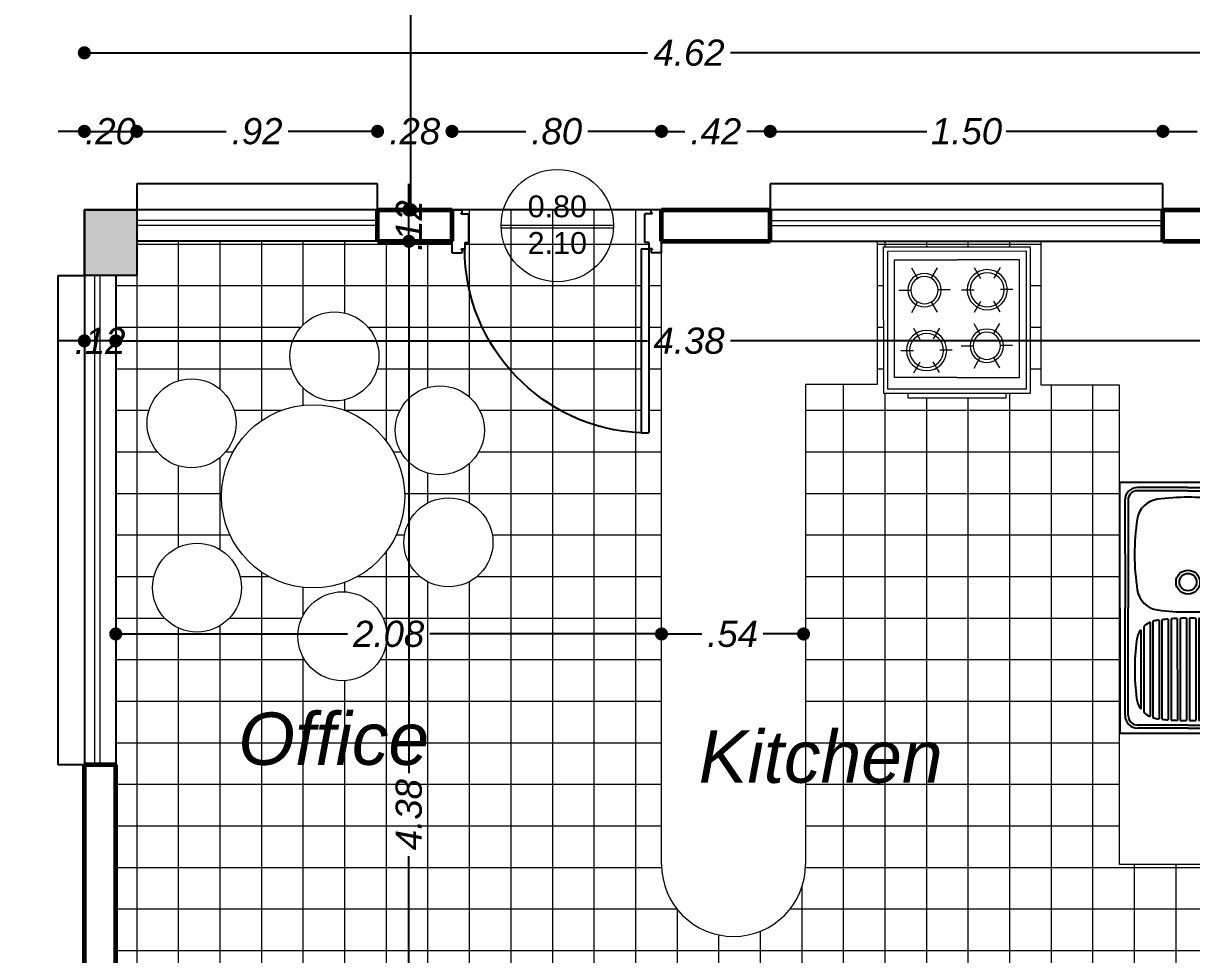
# Model space of a CAD drawing. Header units: metres. Extents: x 539 to 782, y 164 to 633.
# Drawn here: x 669.439 to 673.902, y 237.116 to 240.673 of the extents above; entities that cross this region are included whole.
import ezdxf
from ezdxf.enums import TextEntityAlignment as Align

# ---------------------------------------------------------------- set-up
doc = ezdxf.new("R2010")
doc.units = ezdxf.units.M
doc.header["$PDMODE"] = 35
for name, color, linetype, lineweight in [('01', 1, 'Continuous', 9), ('cota', 1, 'Continuous', 15), ('Mobiliario', 42, 'Continuous', 9), ('MURO', 4, 'Continuous', 60), ('Textura de Pisos', 252, 'Continuous', 13), ('ventanas', 2, 'Continuous', 25), ('vidrio', 131, 'Continuous', 15)]:
    doc.layers.add(name, color=color, linetype=linetype, lineweight=lineweight)
for name, color, linetype in [('AREAS', 2, 'Continuous'), ('Artefactos', 30, 'Continuous'), ('COLUMNAS', 6, 'Continuous'), ('PUERTAS', 16, 'Continuous'), ('TEXTO', 134, 'Continuous')]:
    doc.layers.add(name, color=color, linetype=linetype)
doc.styles.add('ARIAL', font='ariali.ttf')
doc.styles.add('STYLE1', font='ariali.ttf')
doc.styles.add('texto', font='arial.ttf')
doc.dimstyles.new('C_50', dxfattribs={"dimscale": 0.5, "dimtxt": 0.2, "dimasz": 0.1, "dimexe": 0.1, "dimexo": 0.1, "dimgap": 0.05, "dimtad": 0, "dimzin": 4, "dimdsep": 46, "dimtxsty": 'ARIAL', "dimblk": 'DOT', "dimcen": 0.09, "dimse1": 1, "dimse2": 1, "dimclrd": 1, "dimclre": 1, "dimclrt": 2, "dimadec": 0, "dimazin": 0, "dimtfac": 1, "dimtix": 1, "dimtmove": 2, "dimatfit": 3, "dimfxl": 1, "dimtolj": 1, "dimtzin": 0, "dimarcsym": 0})

# ---------------------------------------------------------------- blocks, each defined once
blk = doc.blocks.new('LVA PLATO DE 1')
for p, q in [((-0.48, 0), (0.48, 0)), ((-0.48, -0.522), (-0.48, 0)), ((0.48, 0), (0.48, -0.522)), ((-0.4116, -0.0204), (0, -0.0204)), ((-0.4116, -0.0324), (0, -0.0324)), ((0.4116, -0.0204), (0, -0.0204)), ((0.4116, -0.0324), (0, -0.0324)), ((-0.4596, -0.261), (-0.4596, -0.0684)), ((-0.4476, -0.261), (-0.4476, -0.0684)), ((0.0833, -0.081), (0.3871, -0.081)), ((0.4476, -0.261), (0.4476, -0.0684)), ((0.4596, -0.261), (0.4596, -0.0684)), ((0.0509, -0.1266), (0.4195, -0.1266)), ((0.055, -0.1158), (0.4154, -0.1158)), ((0.0712, -0.0918), (0.3992, -0.0918)), ((0.0451, -0.1614), (0.4253, -0.1614)), ((0.0451, -0.1614), (0.4253, -0.1614)), ((0.0464, -0.1506), (0.424, -0.1506)), ((0.0405, -0.2202), (0.4299, -0.2202)), ((0.0419, -0.1962), (0.4285, -0.1962)), ((0.0419, -0.1962), (0.4285, -0.1962)), ((0.0428, -0.1854), (0.4276, -0.1854)), ((-0.4596, -0.261), (-0.4596, -0.4536)), ((-0.4476, -0.261), (-0.4476, -0.4536)), ((0.0396, -0.255), (0.4308, -0.255)), ((0.0396, -0.267), (0.4308, -0.267)), ((0.0401, -0.231), (0.4303, -0.231)), ((0.4476, -0.261), (0.4476, -0.4536)), ((0.4596, -0.261), (0.4596, -0.4536)), ((0.0401, -0.291), (0.4303, -0.291)), ((0.0405, -0.3018), (0.4299, -0.3018)), ((0.0419, -0.3258), (0.4285, -0.3258)), ((0.0419, -0.3258), (0.4285, -0.3258)), ((0.0428, -0.3366), (0.4276, -0.3366)), ((0.0451, -0.3606), (0.4253, -0.3606)), ((0.0451, -0.3606), (0.4253, -0.3606)), ((0.0464, -0.3714), (0.424, -0.3714)), ((0.0509, -0.3954), (0.4195, -0.3954)), ((0.055, -0.4062), (0.4154, -0.4062)), ((0.0712, -0.4302), (0.3992, -0.4302)), ((0.0833, -0.441), (0.3871, -0.441)), ((-0.4116, -0.4896), (0, -0.4896)), ((0.4116, -0.4896), (0, -0.4896)), ((-0.48, -0.522), (0.48, -0.522)), ((-0.4116, -0.5016), (0, -0.5016)), ((-0.2846, -0.522), (-0.2846, -0.522)), ((0.4116, -0.5016), (0, -0.5016))]:
    blk.add_line(p, q)
for centre, radius in [((0.0276, -0.0684), 0.021), ((-0.0984, -0.261), 0.0456), ((-0.0984, -0.261), 0.033)]:
    blk.add_circle(centre, radius)
for centre, radius, start, end in [((-0.4116, -0.0684), 0.048, 90, 180), ((-0.4116, -0.0684), 0.036, 90, 180), ((0.4116, -0.0684), 0.048, 0, 90), ((0.4116, -0.0684), 0.036, 0, 90), ((-0.3256, -0.1564), 0.09, 98.6781, 172.5788), ((-0.2034, -0.9571), 0.9, 81.3219, 98.6781), ((-0.0812, -0.1564), 0.09, 7.4212, 81.3219), ((0.1368, -0.1534), 0.09, 96.9793, 126.4305), ((0.2352, -0.9574), 0.9, 83.0207, 96.9793), ((0.3336, -0.1534), 0.09, 53.5695, 83.0207), ((0.1368, -0.1534), 0.09, 162.6678, 172.3671), ((0.1368, -0.1534), 0.09, 136.7976, 155.2972), ((0.3336, -0.1534), 0.09, 24.7028, 43.2024), ((0.3336, -0.1534), 0.09, 7.6329, 17.3322), ((0.4776, -0.261), 0.9, 172.5788, 187.4212), ((-0.8844, -0.261), 0.9, 352.5788, 7.4212), ((0.9396, -0.261), 0.9, 173.6463, 175.1815), ((0.9396, -0.261), 0.9, 172.3671, 172.954), ((-0.4692, -0.261), 0.9, 7.046, 7.6329), ((-0.4692, -0.261), 0.9, 4.8185, 6.3537), ((0.9396, -0.261), 0.9, 175.8711, 177.4017), ((-0.4692, -0.261), 0.9, 2.5983, 4.1289), ((0.9396, -0.261), 0.9, 178.0898, 179.618), ((0.9396, -0.261), 0.9, 180.382, 181.9102), ((-0.4692, -0.261), 0.9, 0.382, 1.9102), ((-0.4692, -0.261), 0.9, 358.0898, 359.618), ((0.9396, -0.261), 0.9, 182.5983, 184.1289), ((-0.4692, -0.261), 0.9, 355.8711, 357.4017), ((0.9396, -0.261), 0.9, 184.8185, 186.3537), ((-0.4692, -0.261), 0.9, 353.6463, 355.1815), ((-0.3256, -0.3656), 0.09, 187.4212, 261.3219), ((-0.0812, -0.3656), 0.09, 278.6781, 352.5788), ((0.9396, -0.261), 0.9, 187.046, 187.6329), ((0.1368, -0.3686), 0.09, 187.6329, 197.3322), ((0.3336, -0.3686), 0.09, 342.6678, 352.3671), ((-0.4692, -0.261), 0.9, 352.3671, 352.954), ((0.1368, -0.3686), 0.09, 204.7028, 223.2024), ((0.1368, -0.3686), 0.09, 233.5695, 263.0207), ((0.3336, -0.3686), 0.09, 276.9793, 306.4305), ((0.3336, -0.3686), 0.09, 316.7976, 335.2972), ((-0.4116, -0.4536), 0.048, 180, 270), ((-0.4116, -0.4536), 0.036, 180, 270), ((-0.2034, 0.4351), 0.9, 261.3219, 278.6781), ((0.2352, 0.4354), 0.9, 263.0207, 276.9793), ((0.4116, -0.4536), 0.048, 270, 0), ((0.4116, -0.4536), 0.036, 270, 0)]:
    blk.add_arc(centre, radius, start, end)
blk = doc.blocks.new('COCINAx')
for p, q in [((-0.35, 0), (-0.35, -0.7)), ((0.35, 0), (-0.35, 0)), ((0.35, -0.7), (0.35, 0)), ((-0.33, -0.02), (-0.33, -0.68)), ((0.33, -0.02), (-0.33, -0.02)), ((0.33, -0.68), (0.33, -0.02)), ((-0.2983, -0.6238), (-0.2983, -0.0622)), ((-0.2983, -0.0622), (-0.0005, -0.0622)), ((-0.2056, -0.0983), (-0.1757, -0.1502)), ((-0.0828, -0.099), (-0.1128, -0.1509)), ((0.2983, -0.0622), (0.0005, -0.0622)), ((0.0944, -0.0999), (0.1243, -0.1518)), ((0.2172, -0.1006), (0.1873, -0.1525)), ((0.2983, -0.6238), (0.2983, -0.0622)), ((-0.2676, -0.2044), (-0.2077, -0.2044)), ((-0.022, -0.2057), (-0.0819, -0.2057)), ((0.0324, -0.206), (0.0923, -0.206)), ((0.278, -0.2073), (0.2181, -0.2073)), ((-0.2068, -0.3111), (-0.1768, -0.2592)), ((-0.084, -0.3117), (-0.1139, -0.2598)), ((0.0932, -0.3127), (0.1232, -0.2608)), ((0.2161, -0.3133), (0.1861, -0.2614)), ((-0.2032, -0.3657), (-0.1732, -0.4176)), ((-0.0803, -0.3663), (-0.1103, -0.4182)), ((0.0841, -0.3881), (0.1141, -0.44)), ((0.207, -0.3888), (0.177, -0.4406)), ((-0.2651, -0.4717), (-0.2052, -0.4717)), ((-0.0195, -0.473), (-0.0794, -0.473)), ((0.0222, -0.4941), (0.0821, -0.4941)), ((0.2678, -0.4955), (0.2079, -0.4955)), ((-0.2043, -0.5784), (-0.1743, -0.5265)), ((-0.0815, -0.5791), (-0.1114, -0.5272)), ((0.083, -0.6008), (0.113, -0.549)), ((0.2058, -0.6015), (0.1759, -0.5496)), ((-0.0005, -0.6238), (-0.2983, -0.6238)), ((0.0005, -0.6238), (0.2983, -0.6238)), ((-0.35, -0.7), (0.35, -0.7)), ((-0.33, -0.68), (0.33, -0.68)), ((-0.2333, -0.7), (-0.2333, -0.723)), ((-0.2333, -0.723), (0.2333, -0.723)), ((0.2333, -0.723), (0.2333, -0.7))]:
    blk.add_line(p, q)
for centre, radius in [((-0.1448, -0.205), 0.0961), ((-0.1448, -0.205), 0.0811), ((0.1552, -0.2066), 0.08), ((0.1552, -0.2066), 0.065), ((-0.1423, -0.4724), 0.08), ((-0.1423, -0.4724), 0.065), ((0.145, -0.4948), 0.0961), ((0.145, -0.4948), 0.0811)]:
    blk.add_circle(centre, radius)
blk = doc.blocks.new('p 4')
for p, q in [((-0.0782, 0.852), (-0.0484, 0.852)), ((-0.0782, 0.1485), (-0.0782, 0.852)), ((-0.0484, 0.1485), (-0.0484, 0.852)), ((-0.8003, 0.1641), (-0.7612, 0.1641)), ((-0.8003, 0.1641), (-0.8003, 0)), ((-0.7651, 0.1524), (-0.7612, 0.1524)), ((-0.7651, 0.1485), (-0.7651, 0.1524)), ((-0.7651, 0.1485), (-0.7519, 0.1485)), ((-0.7612, 0.1524), (-0.7612, 0.1641)), ((-0.7519, 0.1251), (-0.7519, 0.1485)), ((-0.0782, 0.1485), (-0.0484, 0.1485)), ((-0.0352, 0.1485), (-0.0484, 0.1485)), ((-0.0484, 0.1251), (-0.0484, 0.1485)), ((-0.0391, 0.1524), (-0.0391, 0.1641)), ((0, 0.1641), (-0.0391, 0.1641)), ((-0.0352, 0.1524), (-0.0391, 0.1524)), ((-0.0352, 0.1485), (-0.0352, 0.1524)), ((0, 0.1641), (0, 0)), ((-0.7519, 0.1251), (-0.7363, 0.1251)), ((-0.7363, 0.1251), (-0.7363, 0.0156)), ((-0.0484, 0.1251), (-0.064, 0.1251)), ((-0.064, 0.1251), (-0.064, 0.0156)), ((-0.7651, 0.0156), (-0.7651, 0.0117)), ((-0.7651, 0.0156), (-0.7363, 0.0156)), ((-0.7651, 0.0117), (-0.7612, 0.0117)), ((-0.7612, 0.0117), (-0.7612, 0)), ((-0.0352, 0.0156), (-0.064, 0.0156)), ((-0.0391, 0.0117), (-0.0391, 0)), ((-0.0352, 0.0117), (-0.0391, 0.0117)), ((0, 0), (-0.0391, 0)), ((-0.0352, 0.0156), (-0.0352, 0.0117)), ((-0.8003, 0), (-0.7612, 0))]:
    blk.add_line(p, q)
blk.add_arc((-0.0472, 0.148), 0.7047, 92.5192, 179.9609)
blk = doc.blocks.new('_Dot')
at = {"color": 0, "linetype": 'ByBlock', "lineweight": -2}
blk.add_line((-0.5, 0), (-1, 0), dxfattribs=at)
at = {"color": 0, "linetype": 'ByBlock', "const_width": 0.5}
blk.add_lwpolyline([(-0.25, 0, 1), (0.25, 0, 1)], format="xyb", close=True, dxfattribs=at)
blk = doc.blocks.new('*D230')
at = {"layer": 'cota', "color": 1, "lineweight": -2, "transparency": 16777216}
for p, q in [((669.8423, 239.4605), (671.8239, 239.4605)), ((674.1223, 239.4605), (672.1406, 239.4605))]:
    blk.add_line(p, q, dxfattribs=at)
at = {"layer": 'Defpoints', "color": 0, "transparency": 16777216}
for p in [(669.7923, 239.4605), (669.7923, 239.4605), (674.1723, 239.4605)]:
    blk.add_point(p, dxfattribs=at)
at = {"layer": 'cota', "color": 1, "lineweight": -2, "transparency": 16777216, "xscale": 0.05, "yscale": 0.05, "zscale": 0.05, "rotation": 180}
blk.add_blockref('_Dot', (669.7923, 239.4605), dxfattribs=at)
at = {"layer": 'cota', "color": 1, "lineweight": -2, "transparency": 16777216, "xscale": 0.05, "yscale": 0.05, "zscale": 0.05}
blk.add_blockref('_Dot', (674.1723, 239.4605), dxfattribs=at)
at = {"layer": 'cota', "color": 2, "transparency": 16777216, "insert": (671.9823, 239.4605), "char_height": 0.1, "attachment_point": 5, "style": 'ARIAL'}
blk.add_mtext('\\A1;4.38', dxfattribs=at)
blk = doc.blocks.new('*D231')
at = {"layer": 'cota', "color": 1, "lineweight": -2, "transparency": 16777216}
for p, q in [((669.6223, 239.4605), (669.5723, 239.4605)), ((669.7923, 239.4605), (669.6723, 239.4605)), ((669.8423, 239.4605), (669.8923, 239.4605))]:
    blk.add_line(p, q, dxfattribs=at)
at = {"layer": 'Defpoints', "color": 0, "transparency": 16777216}
for p in [(669.6723, 239.4605), (669.6723, 239.4605), (669.7923, 239.4605)]:
    blk.add_point(p, dxfattribs=at)
at = {"layer": 'cota', "color": 1, "lineweight": -2, "transparency": 16777216, "xscale": 0.05, "yscale": 0.05, "zscale": 0.05}
blk.add_blockref('_Dot', (669.6723, 239.4605), dxfattribs=at)
at = {"layer": 'cota', "color": 1, "lineweight": -2, "transparency": 16777216, "xscale": 0.05, "yscale": 0.05, "zscale": 0.05, "rotation": 180}
blk.add_blockref('_Dot', (669.7923, 239.4605), dxfattribs=at)
at = {"layer": 'cota', "color": 2, "transparency": 16777216, "insert": (669.7323, 239.4605), "char_height": 0.1, "attachment_point": 5, "style": 'ARIAL'}
blk.add_mtext('\\A1;.12', dxfattribs=at)
blk = doc.blocks.new('*D232')
at = {"layer": 'cota', "color": 1, "lineweight": -2, "transparency": 16777216}
for p, q in [((671.9271, 238.3408), (672.0312, 238.3408)), ((672.3696, 238.3408), (672.2655, 238.3408))]:
    blk.add_line(p, q, dxfattribs=at)
at = {"layer": 'Defpoints', "color": 0, "transparency": 16777216}
for p in [(672.4196, 238.4092), (671.8771, 238.3408), (671.8771, 238.3407)]:
    blk.add_point(p, dxfattribs=at)
at = {"layer": 'cota', "color": 1, "lineweight": -2, "transparency": 16777216, "xscale": 0.05, "yscale": 0.05, "zscale": 0.05, "rotation": 180}
blk.add_blockref('_Dot', (671.8771, 238.3408), dxfattribs=at)
at = {"layer": 'cota', "color": 1, "lineweight": -2, "transparency": 16777216, "xscale": 0.05, "yscale": 0.05, "zscale": 0.05}
blk.add_blockref('_Dot', (672.4196, 238.3408), dxfattribs=at)
at = {"layer": 'cota', "color": 2, "transparency": 16777216, "insert": (672.1484, 238.3408), "char_height": 0.1, "attachment_point": 5, "style": 'ARIAL'}
blk.add_mtext('\\A1;.54', dxfattribs=at)
blk = doc.blocks.new('*D233')
at = {"layer": 'cota', "color": 1, "lineweight": -2, "transparency": 16777216}
for p, q in [((669.8423, 238.3408), (670.6772, 238.3408)), ((671.8271, 238.3408), (670.9921, 238.3408))]:
    blk.add_line(p, q, dxfattribs=at)
at = {"layer": 'Defpoints', "color": 0, "transparency": 16777216}
for p in [(669.7923, 238.3408), (669.7923, 238.3408), (671.8771, 238.3407)]:
    blk.add_point(p, dxfattribs=at)
at = {"layer": 'cota', "color": 1, "lineweight": -2, "transparency": 16777216, "xscale": 0.05, "yscale": 0.05, "zscale": 0.05, "rotation": 180}
blk.add_blockref('_Dot', (669.7923, 238.3408), dxfattribs=at)
at = {"layer": 'cota', "color": 1, "lineweight": -2, "transparency": 16777216, "xscale": 0.05, "yscale": 0.05, "zscale": 0.05}
blk.add_blockref('_Dot', (671.8771, 238.3408), dxfattribs=at)
at = {"layer": 'cota', "color": 2, "transparency": 16777216, "insert": (670.8347, 238.3408), "char_height": 0.1, "attachment_point": 5, "style": 'ARIAL'}
blk.add_mtext('\\A1;2.08', dxfattribs=at)
blk = doc.blocks.new('*D249')
at = {"layer": 'cota', "color": 1, "lineweight": -2, "transparency": 16777216}
for p, q in [((670.912, 239.7908), (670.912, 237.8091)), ((670.912, 235.5108), (670.912, 237.4924))]:
    blk.add_line(p, q, dxfattribs=at)
at = {"layer": 'Defpoints', "color": 0, "transparency": 16777216}
for p in [(670.912, 239.8408), (670.9345, 239.8408), (670.912, 235.4608)]:
    blk.add_point(p, dxfattribs=at)
at = {"layer": 'cota', "color": 1, "lineweight": -2, "transparency": 16777216, "xscale": 0.05, "yscale": 0.05, "zscale": 0.05}
for p, rotation in [((670.912, 239.8408), 90), ((670.912, 235.4608), 270)]:
    blk.add_blockref('_Dot', p, dxfattribs=dict(at, rotation=rotation))
at = {"layer": 'cota', "color": 2, "transparency": 16777216, "insert": (670.912, 237.6508), "char_height": 0.1, "attachment_point": 5, "rotation": 90, "style": 'ARIAL'}
blk.add_mtext('\\A1;4.38', dxfattribs=at)
blk = doc.blocks.new('*D250')
at = {"layer": 'cota', "color": 1, "lineweight": -2, "transparency": 16777216}
for p, q in [((670.912, 240.0108), (670.912, 240.0608)), ((670.912, 239.8408), (670.912, 239.9608)), ((670.912, 239.7908), (670.912, 239.7408))]:
    blk.add_line(p, q, dxfattribs=at)
at = {"layer": 'Defpoints', "color": 0, "transparency": 16777216}
for p in [(670.912, 239.9608), (670.9345, 239.9608), (670.9345, 239.8408)]:
    blk.add_point(p, dxfattribs=at)
at = {"layer": 'cota', "color": 1, "lineweight": -2, "transparency": 16777216, "xscale": 0.05, "yscale": 0.05, "zscale": 0.05}
for p, rotation in [((670.912, 239.9608), 270), ((670.912, 239.8408), 90)]:
    blk.add_blockref('_Dot', p, dxfattribs=dict(at, rotation=rotation))
at = {"layer": 'cota', "color": 2, "transparency": 16777216, "insert": (670.912, 239.9008), "char_height": 0.1, "attachment_point": 5, "rotation": 90, "style": 'ARIAL'}
blk.add_mtext('\\A1;.12', dxfattribs=at)
blk = doc.blocks.new('*D251')
at = {"layer": 'cota', "color": 1, "lineweight": -2, "transparency": 16777216}
for p, q in [((670.9196, 243.1708), (670.9196, 241.7487)), ((670.9196, 240.0108), (670.9196, 241.4328))]:
    blk.add_line(p, q, dxfattribs=at)
at = {"layer": 'Defpoints', "color": 0, "transparency": 16777216}
for p in [(670.9196, 243.2208), (670.9196, 243.2208), (670.9345, 239.9608)]:
    blk.add_point(p, dxfattribs=at)
at = {"layer": 'cota', "color": 1, "lineweight": -2, "transparency": 16777216, "xscale": 0.05, "yscale": 0.05, "zscale": 0.05}
for p, rotation in [((670.9196, 243.2208), 90), ((670.9196, 239.9608), 270)]:
    blk.add_blockref('_Dot', p, dxfattribs=dict(at, rotation=rotation))
at = {"layer": 'cota', "color": 2, "transparency": 16777216, "insert": (670.9196, 241.5908), "char_height": 0.1, "attachment_point": 5, "rotation": 90, "style": 'ARIAL'}
blk.add_mtext('\\A1;3.26', dxfattribs=at)
blk = doc.blocks.new('*D718')
at = {"layer": 'cota', "color": 1, "lineweight": -2, "transparency": 16777216}
for p, q in [((667.9923, 237.7908), (667.9923, 236.2485)), ((667.9923, 234.3908), (667.9923, 235.933))]:
    blk.add_line(p, q, dxfattribs=at)
at = {"layer": 'Defpoints', "color": 0, "transparency": 16777216}
for p in [(667.9923, 237.8408), (669.6723, 237.8408), (669.6723, 234.3408)]:
    blk.add_point(p, dxfattribs=at)
at = {"layer": 'cota', "color": 1, "lineweight": -2, "transparency": 16777216, "xscale": 0.05, "yscale": 0.05, "zscale": 0.05}
for p, rotation in [((667.9923, 237.8408), 90), ((667.9923, 234.3408), 270)]:
    blk.add_blockref('_Dot', p, dxfattribs=dict(at, rotation=rotation))
at = {"layer": 'cota', "color": 2, "transparency": 16777216, "insert": (667.9923, 236.0908), "char_height": 0.1, "attachment_point": 5, "rotation": 90, "style": 'ARIAL'}
blk.add_mtext('\\A1;3.50', dxfattribs=at)
blk = doc.blocks.new('*D719')
at = {"layer": 'cota', "color": 1, "lineweight": -2, "transparency": 16777216}
for p, q in [((667.9923, 239.9108), (667.9923, 239.058)), ((667.9923, 237.8908), (667.9923, 238.7435))]:
    blk.add_line(p, q, dxfattribs=at)
at = {"layer": 'Defpoints', "color": 0, "transparency": 16777216}
for p in [(667.9923, 239.9608), (669.6723, 239.9608), (669.6723, 237.8408)]:
    blk.add_point(p, dxfattribs=at)
at = {"layer": 'cota', "color": 1, "lineweight": -2, "transparency": 16777216, "xscale": 0.05, "yscale": 0.05, "zscale": 0.05}
for p, rotation in [((667.9923, 239.9608), 90), ((667.9923, 237.8408), 270)]:
    blk.add_blockref('_Dot', p, dxfattribs=dict(at, rotation=rotation))
at = {"layer": 'cota', "color": 2, "transparency": 16777216, "insert": (667.9923, 238.9008), "char_height": 0.1, "attachment_point": 5, "rotation": 90, "style": 'ARIAL'}
blk.add_mtext('\\A1;2.12', dxfattribs=at)
blk = doc.blocks.new('*D720')
at = {"layer": 'cota', "color": 1, "lineweight": -2, "transparency": 16777216}
for p, q in [((667.6923, 239.9108), (667.6923, 235.6176)), ((667.6923, 231.0108), (667.6923, 235.3039))]:
    blk.add_line(p, q, dxfattribs=at)
at = {"layer": 'Defpoints', "color": 0, "transparency": 16777216}
for p in [(669.6723, 239.9608), (667.6923, 230.9608), (669.6723, 230.9608)]:
    blk.add_point(p, dxfattribs=at)
at = {"layer": 'cota', "color": 1, "lineweight": -2, "transparency": 16777216, "xscale": 0.05, "yscale": 0.05, "zscale": 0.05}
for p, rotation in [((667.6923, 239.9608), 90), ((667.6923, 230.9608), 270)]:
    blk.add_blockref('_Dot', p, dxfattribs=dict(at, rotation=rotation))
at = {"layer": 'cota', "color": 2, "transparency": 16777216, "insert": (667.6923, 235.4608), "char_height": 0.1, "attachment_point": 5, "rotation": 90, "style": 'ARIAL'}
blk.add_mtext('\\A1;9.00', dxfattribs=at)
blk = doc.blocks.new('*D722')
at = {"layer": 'cota', "color": 1, "lineweight": -2, "transparency": 16777216}
for p, q in [((667.3923, 239.9108), (667.3923, 233.3406)), ((667.3923, 226.3908), (667.3923, 232.9609))]:
    blk.add_line(p, q, dxfattribs=at)
at = {"layer": 'Defpoints', "color": 0, "transparency": 16777216}
for p in [(667.3923, 239.9608), (669.6723, 239.9608), (669.2923, 226.3408)]:
    blk.add_point(p, dxfattribs=at)
at = {"layer": 'cota', "color": 1, "lineweight": -2, "transparency": 16777216, "xscale": 0.05, "yscale": 0.05, "zscale": 0.05}
for p, rotation in [((667.3923, 239.9608), 90), ((667.3923, 226.3408), 270)]:
    blk.add_blockref('_Dot', p, dxfattribs=dict(at, rotation=rotation))
at = {"layer": 'cota', "color": 2, "transparency": 16777216, "insert": (667.3923, 233.1508), "char_height": 0.1, "attachment_point": 5, "rotation": 90, "style": 'ARIAL'}
blk.add_mtext('\\A1;13.62', dxfattribs=at)
blk = doc.blocks.new('*D732')
at = {"layer": 'cota', "color": 1, "lineweight": -2, "transparency": 16777216}
for p, q in [((669.6223, 240.2608), (669.5723, 240.2608)), ((669.6723, 240.2608), (669.8723, 240.2608)), ((669.9223, 240.2608), (669.9723, 240.2608))]:
    blk.add_line(p, q, dxfattribs=at)
at = {"layer": 'Defpoints', "color": 0, "transparency": 16777216}
for p in [(669.8723, 240.2608), (669.6723, 239.9608), (669.8723, 239.9608)]:
    blk.add_point(p, dxfattribs=at)
at = {"layer": 'cota', "color": 1, "lineweight": -2, "transparency": 16777216, "xscale": 0.05, "yscale": 0.05, "zscale": 0.05}
blk.add_blockref('_Dot', (669.6723, 240.2608), dxfattribs=at)
at = {"layer": 'cota', "color": 1, "lineweight": -2, "transparency": 16777216, "xscale": 0.05, "yscale": 0.05, "zscale": 0.05, "rotation": 180}
blk.add_blockref('_Dot', (669.8723, 240.2608), dxfattribs=at)
at = {"layer": 'cota', "color": 2, "transparency": 16777216, "insert": (669.7723, 240.2608), "char_height": 0.1, "attachment_point": 5, "style": 'ARIAL'}
blk.add_mtext('\\A1;.20', dxfattribs=at)
blk = doc.blocks.new('*D733')
at = {"layer": 'cota', "color": 1, "lineweight": -2, "transparency": 16777216}
for p, q in [((669.9223, 240.2608), (670.2138, 240.2608)), ((670.7423, 240.2608), (670.4508, 240.2608))]:
    blk.add_line(p, q, dxfattribs=at)
at = {"layer": 'Defpoints', "color": 0, "transparency": 16777216}
for p in [(670.7923, 240.2608), (669.8723, 239.9608), (670.7923, 239.9608)]:
    blk.add_point(p, dxfattribs=at)
at = {"layer": 'cota', "color": 1, "lineweight": -2, "transparency": 16777216, "xscale": 0.05, "yscale": 0.05, "zscale": 0.05, "rotation": 180}
blk.add_blockref('_Dot', (669.8723, 240.2608), dxfattribs=at)
at = {"layer": 'cota', "color": 1, "lineweight": -2, "transparency": 16777216, "xscale": 0.05, "yscale": 0.05, "zscale": 0.05}
blk.add_blockref('_Dot', (670.7923, 240.2608), dxfattribs=at)
at = {"layer": 'cota', "color": 2, "transparency": 16777216, "insert": (670.3323, 240.2608), "char_height": 0.1, "attachment_point": 5, "style": 'ARIAL'}
blk.add_mtext('\\A1;.92', dxfattribs=at)
blk = doc.blocks.new('*D734')
at = {"layer": 'cota', "color": 1, "lineweight": -2, "transparency": 16777216}
for p, q in [((670.7423, 240.2608), (670.6923, 240.2608)), ((670.7923, 240.2608), (670.8158, 240.2608)), ((671.0767, 240.2608), (671.0532, 240.2608)), ((671.1267, 240.2608), (671.1767, 240.2608))]:
    blk.add_line(p, q, dxfattribs=at)
at = {"layer": 'Defpoints', "color": 0, "transparency": 16777216}
for p in [(671.0767, 240.2608), (670.7923, 239.9608), (671.0767, 239.9608)]:
    blk.add_point(p, dxfattribs=at)
at = {"layer": 'cota', "color": 1, "lineweight": -2, "transparency": 16777216, "xscale": 0.05, "yscale": 0.05, "zscale": 0.05}
blk.add_blockref('_Dot', (670.7923, 240.2608), dxfattribs=at)
at = {"layer": 'cota', "color": 1, "lineweight": -2, "transparency": 16777216, "xscale": 0.05, "yscale": 0.05, "zscale": 0.05, "rotation": 180}
blk.add_blockref('_Dot', (671.0767, 240.2608), dxfattribs=at)
at = {"layer": 'cota', "color": 2, "transparency": 16777216, "insert": (670.9345, 240.2608), "char_height": 0.1, "attachment_point": 5, "style": 'ARIAL'}
blk.add_mtext('\\A1;.28', dxfattribs=at)
blk = doc.blocks.new('*D735')
at = {"layer": 'cota', "color": 1, "lineweight": -2, "transparency": 16777216}
for p, q in [((671.1267, 240.2608), (671.3581, 240.2608)), ((671.827, 240.2608), (671.5956, 240.2608))]:
    blk.add_line(p, q, dxfattribs=at)
at = {"layer": 'Defpoints', "color": 0, "transparency": 16777216}
for p in [(671.877, 240.2608), (671.0767, 239.9608), (671.877, 239.9608)]:
    blk.add_point(p, dxfattribs=at)
at = {"layer": 'cota', "color": 1, "lineweight": -2, "transparency": 16777216, "xscale": 0.05, "yscale": 0.05, "zscale": 0.05, "rotation": 180}
blk.add_blockref('_Dot', (671.0767, 240.2608), dxfattribs=at)
at = {"layer": 'cota', "color": 1, "lineweight": -2, "transparency": 16777216, "xscale": 0.05, "yscale": 0.05, "zscale": 0.05}
blk.add_blockref('_Dot', (671.877, 240.2608), dxfattribs=at)
at = {"layer": 'cota', "color": 2, "transparency": 16777216, "insert": (671.4768, 240.2608), "char_height": 0.1, "attachment_point": 5, "style": 'ARIAL'}
blk.add_mtext('\\A1;.80', dxfattribs=at)
blk = doc.blocks.new('*D736')
at = {"layer": 'cota', "color": 1, "lineweight": -2, "transparency": 16777216}
for p, q in [((671.927, 240.2608), (671.9662, 240.2608)), ((672.2423, 240.2608), (672.2031, 240.2608))]:
    blk.add_line(p, q, dxfattribs=at)
at = {"layer": 'Defpoints', "color": 0, "transparency": 16777216}
for p in [(672.2923, 240.2608), (671.877, 239.9608), (672.2923, 239.9608)]:
    blk.add_point(p, dxfattribs=at)
at = {"layer": 'cota', "color": 1, "lineweight": -2, "transparency": 16777216, "xscale": 0.05, "yscale": 0.05, "zscale": 0.05, "rotation": 180}
blk.add_blockref('_Dot', (671.877, 240.2608), dxfattribs=at)
at = {"layer": 'cota', "color": 1, "lineweight": -2, "transparency": 16777216, "xscale": 0.05, "yscale": 0.05, "zscale": 0.05}
blk.add_blockref('_Dot', (672.2923, 240.2608), dxfattribs=at)
at = {"layer": 'cota', "color": 2, "transparency": 16777216, "insert": (672.0846, 240.2608), "char_height": 0.1, "attachment_point": 5, "style": 'ARIAL'}
blk.add_mtext('\\A1;.42', dxfattribs=at)
blk = doc.blocks.new('*D737')
at = {"layer": 'cota', "color": 1, "lineweight": -2, "transparency": 16777216}
for p, q in [((672.3423, 240.2608), (672.891, 240.2608)), ((673.7423, 240.2608), (673.1935, 240.2608))]:
    blk.add_line(p, q, dxfattribs=at)
at = {"layer": 'Defpoints', "color": 0, "transparency": 16777216}
for p in [(673.7923, 240.2608), (672.2923, 239.9608), (673.7923, 239.9608)]:
    blk.add_point(p, dxfattribs=at)
at = {"layer": 'cota', "color": 1, "lineweight": -2, "transparency": 16777216, "xscale": 0.05, "yscale": 0.05, "zscale": 0.05, "rotation": 180}
blk.add_blockref('_Dot', (672.2923, 240.2608), dxfattribs=at)
at = {"layer": 'cota', "color": 1, "lineweight": -2, "transparency": 16777216, "xscale": 0.05, "yscale": 0.05, "zscale": 0.05}
blk.add_blockref('_Dot', (673.7923, 240.2608), dxfattribs=at)
at = {"layer": 'cota', "color": 2, "transparency": 16777216, "insert": (673.0423, 240.2608), "char_height": 0.1, "attachment_point": 5, "style": 'ARIAL'}
blk.add_mtext('\\A1;1.50', dxfattribs=at)
blk = doc.blocks.new('*D738')
at = {"layer": 'cota', "color": 1, "lineweight": -2, "transparency": 16777216}
for p, q in [((673.8423, 240.2608), (673.9236, 240.2608)), ((674.2423, 240.2608), (674.161, 240.2608))]:
    blk.add_line(p, q, dxfattribs=at)
at = {"layer": 'Defpoints', "color": 0, "transparency": 16777216}
for p in [(674.2923, 240.2608), (673.7923, 239.9608), (674.2923, 239.9608)]:
    blk.add_point(p, dxfattribs=at)
at = {"layer": 'cota', "color": 1, "lineweight": -2, "transparency": 16777216, "xscale": 0.05, "yscale": 0.05, "zscale": 0.05, "rotation": 180}
blk.add_blockref('_Dot', (673.7923, 240.2608), dxfattribs=at)
at = {"layer": 'cota', "color": 1, "lineweight": -2, "transparency": 16777216, "xscale": 0.05, "yscale": 0.05, "zscale": 0.05}
blk.add_blockref('_Dot', (674.2923, 240.2608), dxfattribs=at)
at = {"layer": 'cota', "color": 2, "transparency": 16777216, "insert": (674.0423, 240.2608), "char_height": 0.1, "attachment_point": 5, "style": 'ARIAL'}
blk.add_mtext('\\A1;.50', dxfattribs=at)
blk = doc.blocks.new('*D739')
at = {"layer": 'cota', "color": 1, "lineweight": -2, "transparency": 16777216}
for p, q in [((669.7223, 240.5608), (671.8241, 240.5608)), ((674.2423, 240.5608), (672.1405, 240.5608))]:
    blk.add_line(p, q, dxfattribs=at)
at = {"layer": 'Defpoints', "color": 0, "transparency": 16777216}
for p in [(669.6723, 240.5608), (669.6723, 239.9608), (674.2923, 239.9608)]:
    blk.add_point(p, dxfattribs=at)
at = {"layer": 'cota', "color": 1, "lineweight": -2, "transparency": 16777216, "xscale": 0.05, "yscale": 0.05, "zscale": 0.05, "rotation": 180}
blk.add_blockref('_Dot', (669.6723, 240.5608), dxfattribs=at)
at = {"layer": 'cota', "color": 1, "lineweight": -2, "transparency": 16777216, "xscale": 0.05, "yscale": 0.05, "zscale": 0.05}
blk.add_blockref('_Dot', (674.2923, 240.5608), dxfattribs=at)
at = {"layer": 'cota', "color": 2, "transparency": 16777216, "insert": (671.9823, 240.5608), "char_height": 0.1, "attachment_point": 5, "style": 'ARIAL'}
blk.add_mtext('\\A1;4.62', dxfattribs=at)

msp = doc.modelspace()

# ---------------------------------------------------------------- hatches: boundary and pattern name
at = {"layer": 'COLUMNAS'}
h = msp.add_hatch(color=256, dxfattribs=at)
h.dxf.hatch_style = 1
h.paths.add_polyline_path([(669.6723, 239.7108), (669.6723, 239.9608), (669.8723, 239.9608), (669.8723, 239.7108)])
at = {"layer": 'Textura de Pisos', "ltscale": 0.01}
h = msp.add_hatch(dxfattribs=at)
h.set_pattern_fill('NET,_O', color=256, scale=0.05)
h.set_pattern_definition([(0, (478.89736, 102.3527), (0, 0.15875), []), (90, (478.89736, 102.3527), (-0.15875, 1e-17), [])])
h.paths.add_polyline_path([(674.1723, 237.4605), (673.627, 237.4605), (673.627, 239.2908), (673.327, 239.2908), (673.327, 239.8408), (672.7019, 239.8408), (672.7019, 239.2946), (672.4271, 239.2946), (672.4271, 237.4605, -0.999945), (671.8771, 237.4605), (671.877, 239.7966), (671.8379, 239.7966), (671.8379, 239.8122), (671.8286, 239.8122), (671.8286, 239.1087), (671.7988, 239.1087), (671.7988, 239.8122), (671.8286, 239.8122), (671.8286, 239.8357), (671.813, 239.8357), (671.813, 239.9451), (671.8379, 239.9451), (671.8379, 239.9608), (671.1158, 239.9608), (671.1158, 239.9451), (671.1407, 239.9451), (671.1407, 239.8357), (671.1251, 239.8357), (671.1251, 239.8122), (671.1158, 239.8122), (671.1158, 239.7966), (671.0767, 239.7966), (671.0767, 239.8408), (670.7923, 239.8408), (669.8723, 239.8408), (669.8723, 239.7108), (669.7923, 239.7108), (669.7923, 237.8408), (669.7923, 235.5908), (669.8723, 235.5908), (669.8723, 235.5049), (669.9114, 235.5049), (669.9114, 235.4893), (669.9363, 235.4893), (669.9363, 235.3798), (669.9207, 235.3798), (669.9207, 235.3564), (669.9505, 235.3564), (669.9505, 235.3408), (670.6335, 235.3408), (670.6335, 235.3564), (670.6242, 235.3564), (670.6242, 235.3798), (670.6085, 235.3798), (670.6085, 235.4893), (670.6335, 235.4893), (670.6335, 235.5049), (670.6726, 235.5049), (670.6726, 235.4608), (671.7923, 235.4608), (671.7923, 235.9606), (673.7923, 235.9606), (673.7923, 235.4608), (674.0423, 235.4608), (674.0423, 235.5408), (674.2923, 235.5408), (674.2923, 235.4608), (674.492, 235.4608), (674.492, 235.5053), (674.5311, 235.5053), (674.5311, 235.4897), (674.5404, 235.4897), (674.5404, 235.4662), (674.556, 235.4662), (674.556, 235.3568), (674.5311, 235.3568), (674.5311, 235.3408), (675.2532, 235.3408), (675.2532, 235.3568), (675.2283, 235.3568), (675.2283, 235.4662), (675.2439, 235.4662), (675.2439, 235.4897), (675.2141, 235.4897), (675.2141, 236.1931), (675.2439, 236.1931), (675.2439, 235.4897), (675.2532, 235.4897), (675.2532, 235.5053), (675.2923, 235.5053), (675.2923, 236.7208), (674.2923, 236.7208), (674.1723, 236.7208)])
h.paths.add_polyline_path([(671.5133, 236.138), (671.5133, 235.5422), (671.4783, 235.5422), (671.4783, 235.5071), (670.9175, 235.5071), (670.9175, 235.5422), (670.8824, 235.5422), (670.8824, 236.138), (670.9175, 236.138), (670.9175, 236.159), (671.0226, 236.159), (671.0226, 236.138)], flags=16)
h.paths.add_polyline_path([(670.8932, 238.6909, -1), (671.2332, 238.6909, -1)], flags=16)
h.paths.add_polyline_path([(670.488, 238.3321, -1), (670.828, 238.3321, -1)], flags=16)
h.paths.add_polyline_path([(672.8191, 239.2413), (672.8191, 239.2596), (672.7257, 239.2596), (672.7255, 239.8196), (673.2855, 239.8198), (673.2857, 239.2598), (673.1924, 239.2598), (673.1924, 239.2414)], flags=16)
h.paths.add_polyline_path([(670.1962, 238.8665, -1), (670.8962, 238.8665, -1)], flags=16)
h.paths.add_polyline_path([(670.8602, 239.1189, -1), (671.2002, 239.1189, -1)], flags=16)
h.paths.add_polyline_path([(669.9326, 238.5178, -1), (670.2726, 238.5178, -1)], flags=16)
h.paths.add_polyline_path([(670.4578, 239.4011, -1), (670.7978, 239.4011, -1)], flags=16)
h.paths.add_polyline_path([(669.9116, 239.1455, -1), (670.2516, 239.1455, -1)], flags=16)

# ---------------------------------------------------------------- linework, layer by layer
at = {"layer": '01', "ltscale": 0.02}
for p, q in [((671.6936, 239.9008), (671.2642, 239.9008)), ((671.6936, 239.8908), (671.2644, 239.8908))]:
    msp.add_line(p, q, dxfattribs=at)
msp.add_circle((671.4789, 239.9008), 0.2147, dxfattribs=at)
at = {"layer": 'AREAS'}
msp.add_lwpolyline([(677.1723, 235.4608), (675.4123, 235.4608), (675.4123, 236.8408), (674.2923, 236.8408), (674.2923, 239.9608), (669.6723, 239.9608), (669.6723, 230.9608), (668.2923, 230.9608), (668.2923, 227.3408), (669.2923, 226.3408), (677.1723, 226.3408), (677.1723, 235.4608)], dxfattribs=at)
at = {"layer": 'COLUMNAS'}
msp.add_lwpolyline([(669.6723, 239.7108), (669.6723, 239.9608), (669.8723, 239.9608), (669.8723, 239.7108), (669.6723, 239.7108)], dxfattribs=at)
at = {"layer": 'Mobiliario'}
for p, q in [((671.8771, 237.4605), (671.877, 239.8408)), ((672.7019, 239.2946), (672.7019, 239.8408)), ((673.327, 239.2908), (673.327, 239.8408)), ((672.4271, 239.2946), (672.4271, 237.4605)), ((672.4271, 239.2946), (672.7019, 239.2946)), ((673.627, 239.2908), (673.327, 239.2908)), ((673.627, 237.4605), (673.627, 239.2908)), ((674.1723, 237.4605), (673.627, 237.4605))]:
    msp.add_line(p, q, dxfattribs=at)
for centre, radius in [((670.6278, 239.4011), 0.17), ((670.0816, 239.1455), 0.17), ((671.0302, 239.1189), 0.17), ((670.5462, 238.8665), 0.35), ((671.0632, 238.6909), 0.17), ((670.1026, 238.5178), 0.17), ((670.658, 238.3321), 0.17)]:
    msp.add_circle(centre, radius, dxfattribs=at)
msp.add_arc((672.1521, 237.4605), 0.275, 180, 0, dxfattribs=at)
at = {"layer": 'MURO'}
for p, q in [((670.7923, 239.9608), (671.0767, 239.9608)), ((670.7923, 239.8408), (670.7923, 239.9608)), ((671.0767, 239.8408), (671.0767, 239.9608)), ((671.877, 239.9608), (672.2923, 239.9608)), ((671.877, 239.8408), (671.877, 239.9608)), ((672.2923, 239.8408), (672.2923, 239.9608)), ((673.7923, 239.9608), (674.2923, 239.9608)), ((673.7923, 239.8408), (673.7923, 239.9608)), ((670.7923, 239.8408), (671.0767, 239.8408)), ((671.877, 239.8408), (672.2923, 239.8408)), ((673.7923, 239.8408), (674.1723, 239.8408)), ((669.6723, 235.3408), (669.6723, 237.8408)), ((669.7923, 237.8408), (669.6723, 237.8408)), ((669.7923, 235.5908), (669.7923, 237.8408))]:
    msp.add_line(p, q, dxfattribs=at)
at = {"layer": 'Textura de Pisos', "ltscale": 0.01}
msp.add_line((671.877, 239.9608), (671.0767, 239.9608), dxfattribs=at)
at = {"layer": 'ventanas'}
for p, q in [((670.7923, 240.0608), (669.8723, 240.0608)), ((669.8723, 240.0608), (669.8723, 239.9608)), ((670.7923, 239.9608), (670.7923, 240.0608)), ((673.7923, 240.0608), (672.2923, 240.0608)), ((672.2923, 240.0608), (672.2923, 239.9608)), ((673.7923, 239.9608), (673.7923, 240.0608)), ((670.7923, 239.8408), (669.8723, 239.8408)), ((672.2923, 239.8408), (673.7923, 239.8408)), ((669.5723, 237.8408), (669.5723, 239.7108)), ((669.5723, 239.7108), (669.6723, 239.7108)), ((669.7923, 239.7108), (669.7923, 237.8408)), ((669.6723, 237.8408), (669.5723, 237.8408))]:
    msp.add_line(p, q, dxfattribs=at)
at = {"layer": 'vidrio'}
for p, q in [((670.7923, 239.9208), (669.8723, 239.9208)), ((672.2923, 239.9208), (673.7923, 239.9208)), ((670.7923, 239.9008), (669.8723, 239.9008)), ((672.2923, 239.9008), (673.7923, 239.9008)), ((669.7123, 237.8408), (669.7123, 239.7108)), ((669.7323, 237.8408), (669.7323, 239.7108))]:
    msp.add_line(p, q, dxfattribs=at)

# ---------------------------------------------------------------- block references
at = {"layer": 'Artefactos', "rotation": 270.0245719915691}
msp.add_blockref('LVA PLATO DE 1', (674.1492, 238.4407), dxfattribs=at)
at = {"layer": 'Mobiliario', "xscale": -0.8000000000000267, "yscale": 0.7999999999999545, "zscale": 0.8, "rotation": 0.02457199157410273}
msp.add_blockref('COCINAx', (673.0055, 239.8197), dxfattribs=at)
at = {"layer": 'PUERTAS', "xscale": -1, "rotation": 180}
msp.add_blockref('p 4', (671.877, 239.9608), dxfattribs=at)

# ---------------------------------------------------------------- texts
at = {"layer": '01', "ltscale": 0.02, "style": 'texto'}
for s, p in [('0.80', (671.4789, 239.9327)), ('2.10', (671.4789, 239.7928))]:
    msp.add_text(s, height=0.08331, rotation=359.9886, dxfattribs=at).set_placement(p, align=Align.CENTER)
at = {"layer": 'TEXTO', "style": 'STYLE1'}
for s, p in [('Office', (670.6245, 237.8408)), ('Kitchen', (672.4848, 237.7723))]:
    msp.add_text(s, height=0.2, rotation=360, dxfattribs=at).set_placement(p, align=Align.CENTER)

# ---------------------------------------------------------------- dimensions: what is measured, and where the dimension line sits
at = {"layer": 'cota'}
for base, p1, p2, picture, middle in [((670.9196, 243.2208), (670.9345, 239.9608), (670.9196, 243.2208), '*D251', (670.9196, 241.5908)), ((670.912, 239.9608), (670.9345, 239.8408), (670.9345, 239.9608), '*D250', (670.912, 239.9008)), ((667.3923, 239.9608), (669.2923, 226.3408), (669.6723, 239.9608), '*D722', (667.3923, 233.1508)), ((667.6923, 230.9608), (669.6723, 239.9608), (669.6723, 230.9608), '*D720', (667.6923, 235.4608)), ((667.9923, 239.9608), (669.6723, 237.8408), (669.6723, 239.9608), '*D719', (667.9923, 238.9008)), ((670.912, 239.8408), (670.912, 235.4608), (670.9345, 239.8408), '*D249', (670.912, 237.6508)), ((667.9923, 237.8408), (669.6723, 234.3408), (669.6723, 237.8408), '*D718', (667.9923, 236.0908))]:
    dim = msp.add_linear_dim(base=base, p1=p1, p2=p2, angle=90, dimstyle='C_50', dxfattribs=at)
    dim.commit()
    dim.dimension.update_dxf_attribs({"geometry": picture, "text_midpoint": middle})
for base, p1, p2, picture, middle in [((669.6723, 240.5608), (674.2923, 239.9608), (669.6723, 239.9608), '*D739', (671.9823, 240.5608)), ((669.8723, 240.2608), (669.6723, 239.9608), (669.8723, 239.9608), '*D732', (669.7723, 240.2608)), ((670.7923, 240.2608), (669.8723, 239.9608), (670.7923, 239.9608), '*D733', (670.3323, 240.2608)), ((671.0767, 240.2608), (670.7923, 239.9608), (671.0767, 239.9608), '*D734', (670.9345, 240.2608)), ((671.877, 240.2608), (671.0767, 239.9608), (671.877, 239.9608), '*D735', (671.4768, 240.2608)), ((672.2923, 240.2608), (671.877, 239.9608), (672.2923, 239.9608), '*D736', (672.0846, 240.2608)), ((673.7923, 240.2608), (672.2923, 239.9608), (673.7923, 239.9608), '*D737', (673.0423, 240.2608)), ((674.2923, 240.2608), (673.7923, 239.9608), (674.2923, 239.9608), '*D738', (674.0423, 240.2608)), ((669.6723, 239.4605), (669.7923, 239.4605), (669.6723, 239.4605), '*D231', (669.7323, 239.4605)), ((669.7923, 239.4605), (674.1723, 239.4605), (669.7923, 239.4605), '*D230', (671.9823, 239.4605)), ((669.7923, 238.3408), (671.8771, 238.3407), (669.7923, 238.3408), '*D233', (670.8347, 238.3408)), ((671.8771, 238.3408), (672.4196, 238.4092), (671.8771, 238.3407), '*D232', (672.1484, 238.3408))]:
    dim = msp.add_linear_dim(base=base, p1=p1, p2=p2, dimstyle='C_50', dxfattribs=at)
    dim.commit()
    dim.dimension.update_dxf_attribs({"geometry": picture, "text_midpoint": middle})

doc.saveas('drawing.dxf')
